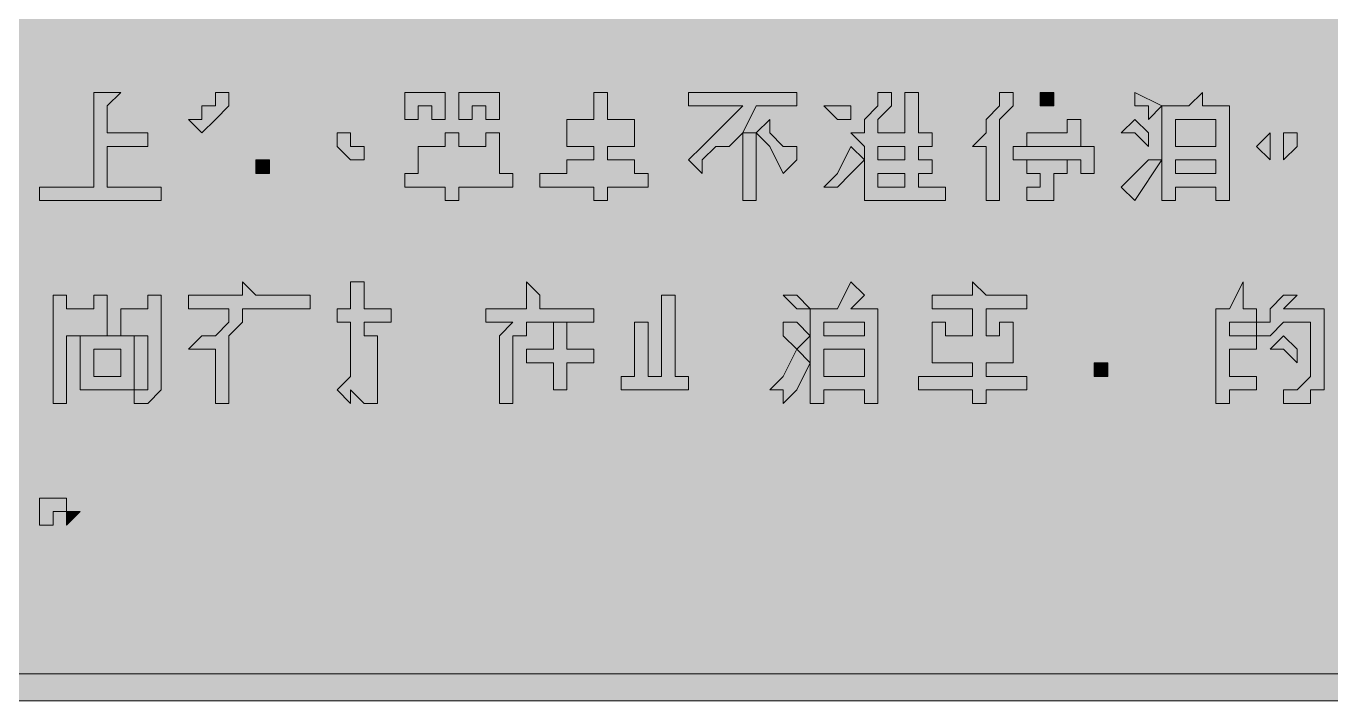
# Model space of a CAD drawing. Header units: metres. Extents: x 104 to 450, y 10 to 263.
# Drawn here: x 205.9 to 321.8, y 9.6 to 69.5 of the extents above; entities that cross this region are included whole.
import ezdxf

# ---------------------------------------------------------------- set-up
doc = ezdxf.new("R2010")
doc.units = ezdxf.units.M
doc.layers.add('FILL_BLACK_000000', color=7, linetype='Continuous', true_color=0x000000)
doc.layers.add('FILL_WHITE_FFFFFF', color=7, linetype='Continuous', true_color=0xffffff)

msp = doc.modelspace()

# ---------------------------------------------------------------- hatches: boundary and pattern name
at = {"layer": 'FILL_BLACK_000000', "true_color": 0x000000}
h = msp.add_hatch(color=7, dxfattribs=at)
h.dxf.hatch_style = 1
h.paths.add_polyline_path([(103.95, 259.2), (104, 259.6), (104.14, 259.91), (104.55, 260.4), (104.96, 260.89), (105.1, 261.2), (105.15, 261.6), (105.15, 262.8), (106.35, 262.8), (108.75, 262.8), (445.95, 262.8), (448.35, 262.8), (449.55, 261.6), (449.55, 259.2), (449.55, 14.4), (449.53, 13.5), (449.4, 12.6), (449.04, 11.7), (448.35, 10.8), (447.15, 10.8), (447.13, 10.11), (447, 9.75), (446.64, 9.62), (445.95, 9.6), (108.75, 9.6), (107.85, 9.79), (106.95, 10.2), (106.05, 10.61), (105.15, 10.8), (104.96, 11.7), (104.55, 12.6), (104.14, 13.5), (103.95, 14.4), (103.95, 259.2)])
h = msp.add_hatch(color=7, dxfattribs=at)
h.dxf.hatch_style = 1
h.paths.add_polyline_path([(211.95, 63.6), (213.15, 63.6), (214.35, 63.6), (213.15, 62.4), (213.15, 60), (216.75, 60), (216.75, 58.8), (213.15, 58.8), (213.15, 55.2), (217.95, 55.2), (217.95, 54), (207.15, 54), (207.15, 55.2), (209.55, 55.2), (211.95, 55.2), (211.95, 63.6)])
h = msp.add_hatch(color=7, dxfattribs=at)
h.dxf.hatch_style = 1
h.paths.add_polyline_path([(221.55, 61.2), (221.55, 62.4), (222.75, 62.4), (222.75, 63.6), (223.95, 63.6), (223.95, 62.4), (222.75, 61.2), (221.55, 60), (220.35, 61.2), (221.55, 61.2)])
h = msp.add_hatch(color=7, dxfattribs=at)
h.dxf.hatch_style = 1
h.paths.add_polyline_path([(239.55, 63.6), (243.15, 63.6), (243.15, 61.2), (241.95, 61.2), (241.95, 62.4), (240.75, 62.4), (240.75, 61.2), (239.55, 61.2), (239.55, 63.6)])
h = msp.add_hatch(color=7, dxfattribs=at)
h.dxf.hatch_style = 1
h.paths.add_polyline_path([(244.35, 63.6), (247.95, 63.6), (247.95, 61.2), (246.75, 61.2), (246.75, 62.4), (245.55, 62.4), (245.55, 61.2), (244.35, 61.2), (244.35, 63.6)])
h = msp.add_hatch(color=7, dxfattribs=at)
h.dxf.hatch_style = 1
h.paths.add_polyline_path([(256.35, 63.6), (257.55, 63.6), (257.55, 62.4), (257.55, 61.2), (259.95, 61.2), (259.95, 58.8), (257.55, 58.8), (257.55, 57.6), (259.95, 57.6), (259.95, 56.4), (261.15, 56.4), (261.15, 55.2), (257.55, 55.2), (257.55, 54), (256.35, 54), (256.35, 55.2), (251.55, 55.2), (251.55, 56.4), (253.95, 56.4), (253.95, 57.6), (256.35, 57.6), (256.35, 58.8), (253.95, 58.8), (253.95, 61.2), (256.35, 61.2), (256.35, 62.4), (256.35, 63.6)])
h = msp.add_hatch(color=7, dxfattribs=at)
h.dxf.hatch_style = 1
h.paths.add_polyline_path([(265.95, 57.6), (265.95, 56.4), (264.75, 57.6), (265.95, 58.8), (267.15, 60), (268.35, 61.2), (269.55, 62.4), (264.75, 62.4), (264.75, 63.6), (274.35, 63.6), (274.35, 62.4), (270.75, 62.4), (269.55, 60), (268.35, 58.8), (267.15, 58.8), (265.95, 57.6)])
h = msp.add_hatch(color=7, dxfattribs=at)
h.dxf.hatch_style = 1
h.paths.add_polyline_path([(281.55, 61.2), (281.55, 60), (283.95, 60), (283.95, 61.2), (283.95, 63.6), (285.15, 63.6), (285.15, 62.4), (285.15, 61.2), (285.15, 60), (286.35, 60), (286.35, 58.8), (285.15, 58.8), (285.15, 57.6), (286.35, 57.6), (286.35, 56.4), (285.15, 56.4), (285.15, 55.2), (287.55, 55.2), (287.55, 54), (281.55, 54), (280.35, 54), (280.35, 58.8), (279.15, 60), (280.35, 60), (280.35, 61.2), (281.55, 62.4), (281.55, 63.6), (282.75, 63.6), (282.75, 62.4), (281.55, 61.2)])
h.paths.add_polyline_path([(281.55, 57.6), (283.95, 57.6), (283.95, 58.8), (281.55, 58.8), (281.55, 57.6)], flags=16)
h.paths.add_polyline_path([(283.95, 56.4), (281.55, 56.4), (281.55, 55.2), (283.95, 55.2), (283.95, 56.4)], flags=16)
h = msp.add_hatch(color=7, dxfattribs=at)
h.dxf.hatch_style = 1
h.paths.add_polyline_path([(293.55, 62.4), (292.35, 61.2), (292.35, 54), (291.15, 54), (291.15, 58.8), (289.95, 58.8), (291.15, 60), (291.15, 61.2), (292.35, 62.4), (292.35, 63.6), (293.55, 63.6), (293.55, 62.4)])
h = msp.add_hatch(color=7, dxfattribs=at)
h.dxf.hatch_style = 1
h.paths.add_polyline_path([(297.15, 63.6), (297.15, 62.4), (295.95, 62.4), (295.95, 63.6), (297.15, 63.6)])
h = msp.add_hatch(color=7, dxfattribs=at)
h.dxf.hatch_style = 1
h.paths.add_polyline_path([(306.75, 62.4), (305.55, 61.2), (305.55, 62.4), (304.35, 62.4), (304.35, 63.6), (306.75, 62.4)])
h = msp.add_hatch(color=7, dxfattribs=at)
h.dxf.hatch_style = 1
h.paths.add_polyline_path([(311.55, 54), (311.55, 55.2), (307.95, 55.2), (307.95, 54), (306.75, 54), (306.75, 62.4), (309.15, 62.4), (310.35, 63.6), (310.35, 62.4), (312.75, 62.4), (312.75, 54), (311.55, 54)])
h.paths.add_polyline_path([(307.95, 61.2), (307.95, 58.8), (311.55, 58.8), (311.55, 61.2), (307.95, 61.2)], flags=16)
h.paths.add_polyline_path([(311.55, 57.6), (307.95, 57.6), (307.95, 56.4), (311.55, 56.4), (311.55, 57.6)], flags=16)
h = msp.add_hatch(color=7, dxfattribs=at)
h.dxf.hatch_style = 1
h.paths.add_polyline_path([(277.95, 61.2), (276.75, 62.4), (277.95, 62.4), (279.15, 62.4), (279.15, 61.2), (277.95, 61.2)])
h = msp.add_hatch(color=7, dxfattribs=at)
h.dxf.hatch_style = 1
h.paths.add_polyline_path([(271.95, 58.8), (270.75, 60), (271.95, 61.2), (271.95, 60), (273.15, 58.8), (274.35, 58.8), (274.35, 57.6), (273.15, 56.4), (271.95, 58.8)])
h = msp.add_hatch(color=7, dxfattribs=at)
h.dxf.hatch_style = 1
h.paths.add_polyline_path([(299.55, 58.8), (294.75, 58.8), (294.75, 60), (298.35, 60), (298.35, 61.2), (299.55, 61.2), (299.55, 58.8)])
h = msp.add_hatch(color=7, dxfattribs=at)
h.dxf.hatch_style = 1
h.paths.add_polyline_path([(305.55, 60), (305.55, 58.8), (304.35, 60), (303.15, 60), (304.35, 61.2), (305.55, 60)])
h = msp.add_hatch(color=7, dxfattribs=at)
h.dxf.hatch_style = 1
h.paths.add_polyline_path([(233.55, 60), (234.75, 60), (234.75, 58.8), (235.95, 58.8), (235.95, 57.6), (234.75, 57.6), (233.55, 58.8), (233.55, 60)])
h = msp.add_hatch(color=7, dxfattribs=at)
h.dxf.hatch_style = 1
h.paths.add_polyline_path([(244.35, 54), (243.15, 54), (243.15, 55.2), (239.55, 55.2), (239.55, 56.4), (240.75, 56.4), (240.75, 58.8), (243.15, 58.8), (243.15, 60), (244.35, 60), (244.35, 58.8), (246.75, 58.8), (246.75, 60), (247.95, 60), (247.95, 56.4), (249.15, 56.4), (249.15, 55.2), (244.35, 55.2), (244.35, 54)])
h = msp.add_hatch(color=7, dxfattribs=at)
h.dxf.hatch_style = 1
h.paths.add_polyline_path([(269.55, 54), (269.55, 60), (270.75, 60), (270.75, 54), (269.55, 54)])
h = msp.add_hatch(color=7, dxfattribs=at)
h.dxf.hatch_style = 1
h.paths.add_polyline_path([(316.35, 60), (316.35, 58.8), (316.35, 57.6), (315.15, 58.8), (316.35, 60)])
h = msp.add_hatch(color=7, dxfattribs=at)
h.dxf.hatch_style = 1
h.paths.add_polyline_path([(318.75, 58.8), (317.55, 57.6), (317.55, 58.8), (317.55, 60), (318.75, 60), (318.75, 58.8)])
h = msp.add_hatch(color=7, dxfattribs=at)
h.dxf.hatch_style = 1
h.paths.add_polyline_path([(277.95, 56.4), (279.15, 58.8), (280.35, 57.6), (279.15, 56.4), (277.95, 55.2), (276.75, 55.2), (277.95, 56.4)])
h = msp.add_hatch(color=7, dxfattribs=at)
h.dxf.hatch_style = 1
h.paths.add_polyline_path([(300.75, 58.8), (300.75, 56.4), (299.55, 56.4), (299.55, 57.6), (293.55, 57.6), (293.55, 58.8), (300.75, 58.8)])
h = msp.add_hatch(color=7, dxfattribs=at)
h.dxf.hatch_style = 1
h.paths.add_polyline_path([(227.55, 57.6), (227.55, 56.4), (226.35, 56.4), (226.35, 57.6), (227.55, 57.6)])
h = msp.add_hatch(color=7, dxfattribs=at)
h.dxf.hatch_style = 1
h.paths.add_polyline_path([(298.35, 57.6), (298.35, 56.4), (297.15, 56.4), (297.15, 55.2), (297.15, 54), (295.95, 54), (294.75, 54), (294.75, 55.2), (295.95, 55.2), (295.95, 56.4), (294.75, 56.4), (294.75, 57.6), (298.35, 57.6)])
h = msp.add_hatch(color=7, dxfattribs=at)
h.dxf.hatch_style = 1
h.paths.add_polyline_path([(304.35, 54), (303.15, 55.2), (304.35, 56.4), (305.55, 57.6), (306.75, 57.6), (304.35, 54)])
h = msp.add_hatch(color=7, dxfattribs=at)
h.dxf.hatch_style = 1
h.paths.add_polyline_path([(220.35, 45.6), (225.15, 45.6), (225.15, 46.8), (226.35, 45.6), (231.15, 45.6), (231.15, 44.4), (225.15, 44.4), (225.15, 43.2), (223.95, 42), (223.95, 36), (222.75, 36), (222.75, 40.8), (221.55, 40.8), (220.35, 40.8), (221.55, 42), (222.75, 42), (223.95, 43.2), (223.95, 44.4), (220.35, 44.4), (220.35, 45.6)])
h = msp.add_hatch(color=7, dxfattribs=at)
h.dxf.hatch_style = 1
h.paths.add_polyline_path([(234.75, 39.6), (234.75, 40.8), (234.75, 43.2), (233.55, 43.2), (233.55, 44.4), (234.75, 44.4), (234.75, 46.8), (235.95, 46.8), (235.95, 45.6), (235.95, 44.4), (238.35, 44.4), (238.35, 43.2), (235.95, 43.2), (235.95, 42), (237.15, 42), (237.15, 38.4), (237.15, 37.2), (237.15, 36), (235.95, 36), (234.75, 37.2), (234.75, 36), (233.55, 37.2), (234.75, 38.4), (234.75, 39.6)])
h = msp.add_hatch(color=7, dxfattribs=at)
h.dxf.hatch_style = 1
h.paths.add_polyline_path([(249.15, 43.2), (246.75, 43.2), (246.75, 44.4), (250.35, 44.4), (250.35, 46.8), (251.55, 45.6), (251.55, 44.4), (256.35, 44.4), (256.35, 43.2), (250.35, 43.2), (250.35, 42), (249.15, 42), (249.15, 36), (247.95, 36), (247.95, 40.8), (247.95, 42), (249.15, 43.2)])
h = msp.add_hatch(color=7, dxfattribs=at)
h.dxf.hatch_style = 1
h.paths.add_polyline_path([(279.15, 44.4), (281.55, 44.4), (281.55, 36), (280.35, 36), (280.35, 37.2), (276.75, 37.2), (276.75, 36), (275.55, 36), (275.55, 44.4), (277.95, 44.4), (279.15, 46.8), (280.35, 45.6), (279.15, 44.4)])
h.paths.add_polyline_path([(276.75, 43.2), (276.75, 42), (280.35, 42), (280.35, 43.2), (276.75, 43.2)], flags=16)
h.paths.add_polyline_path([(280.35, 40.8), (276.75, 40.8), (276.75, 38.4), (280.35, 38.4), (280.35, 40.8)], flags=16)
h = msp.add_hatch(color=7, dxfattribs=at)
h.dxf.hatch_style = 1
h.paths.add_polyline_path([(286.35, 45.6), (289.95, 45.6), (289.95, 46.8), (291.15, 45.6), (294.75, 45.6), (294.75, 44.4), (291.15, 44.4), (291.15, 43.2), (291.15, 42), (292.35, 42), (292.35, 43.2), (293.55, 43.2), (293.55, 39.6), (291.15, 39.6), (291.15, 38.4), (294.75, 38.4), (294.75, 37.2), (291.15, 37.2), (291.15, 36), (289.95, 36), (289.95, 37.2), (285.15, 37.2), (285.15, 38.4), (289.95, 38.4), (289.95, 39.6), (286.35, 39.6), (286.35, 43.2), (287.55, 43.2), (287.55, 42), (289.95, 42), (289.95, 43.2), (289.95, 44.4), (286.35, 44.4), (286.35, 45.6)])
h = msp.add_hatch(color=7, dxfattribs=at)
h.dxf.hatch_style = 1
h.paths.add_polyline_path([(312.75, 43.2), (312.75, 42), (315.15, 42), (315.15, 40.8), (312.75, 40.8), (312.75, 38.4), (315.15, 38.4), (315.15, 37.2), (312.75, 37.2), (312.75, 36), (311.55, 36), (311.55, 44.4), (312.75, 44.4), (313.95, 46.8), (313.95, 45.6), (313.95, 44.4), (315.15, 44.4), (315.15, 43.2), (312.75, 43.2)])
h = msp.add_hatch(color=7, dxfattribs=at)
h.dxf.hatch_style = 1
h.paths.add_polyline_path([(213.15, 42), (209.55, 42), (209.55, 36), (208.35, 36), (208.35, 45.6), (209.55, 45.6), (209.55, 44.4), (211.95, 44.4), (211.95, 45.6), (213.15, 45.6), (213.15, 42)])
h = msp.add_hatch(color=7, dxfattribs=at)
h.dxf.hatch_style = 1
h.paths.add_polyline_path([(217.95, 37.2), (216.75, 36), (215.55, 36), (215.55, 37.2), (216.75, 37.2), (216.75, 38.4), (216.75, 42), (214.35, 42), (214.35, 44.4), (216.75, 44.4), (216.75, 45.6), (217.95, 45.6), (217.95, 37.2)])
h = msp.add_hatch(color=7, dxfattribs=at)
h.dxf.hatch_style = 1
h.paths.add_polyline_path([(264.75, 38.4), (264.75, 37.2), (259.95, 37.2), (258.75, 37.2), (258.75, 38.4), (259.95, 38.4), (259.95, 43.2), (261.15, 43.2), (261.15, 38.4), (262.35, 38.4), (262.35, 45.6), (263.55, 45.6), (263.55, 42), (263.55, 38.4), (264.75, 38.4)])
h = msp.add_hatch(color=7, dxfattribs=at)
h.dxf.hatch_style = 1
h.paths.add_polyline_path([(275.55, 44.4), (274.35, 44.4), (273.15, 45.6), (274.35, 45.6), (275.55, 44.4)])
h = msp.add_hatch(color=7, dxfattribs=at)
h.dxf.hatch_style = 1
h.paths.add_polyline_path([(317.55, 45.6), (318.75, 45.6), (317.55, 44.4), (321.15, 44.4), (321.15, 40.8), (321.15, 39.6), (321.15, 38.4), (321.15, 37.2), (319.95, 37.2), (319.95, 36), (318.75, 36), (317.55, 36), (317.55, 37.2), (318.75, 37.2), (319.95, 38.4), (319.95, 39.6), (319.95, 40.8), (319.95, 43.2), (317.55, 43.2), (316.35, 42), (315.15, 42), (315.15, 43.2), (316.35, 43.2), (316.35, 44.4), (317.55, 45.6)])
h = msp.add_hatch(color=7, dxfattribs=at)
h.dxf.hatch_style = 1
h.paths.add_polyline_path([(250.35, 39.6), (250.35, 40.8), (252.75, 40.8), (252.75, 43.2), (253.95, 43.2), (253.95, 40.8), (256.35, 40.8), (256.35, 39.6), (253.95, 39.6), (253.95, 37.2), (252.75, 37.2), (252.75, 39.6), (250.35, 39.6)])
h = msp.add_hatch(color=7, dxfattribs=at)
h.dxf.hatch_style = 1
h.paths.add_polyline_path([(274.35, 43.2), (275.55, 42), (274.35, 40.8), (273.15, 42), (273.15, 43.2), (274.35, 43.2)])
h = msp.add_hatch(color=7, dxfattribs=at)
h.dxf.hatch_style = 1
h.paths.add_polyline_path([(210.75, 37.2), (210.75, 42), (215.55, 42), (215.55, 37.2), (210.75, 37.2)])
h.paths.add_polyline_path([(214.35, 40.8), (211.95, 40.8), (211.95, 39.6), (211.95, 38.4), (214.35, 38.4), (214.35, 39.6), (214.35, 40.8)], flags=16)
h = msp.add_hatch(color=7, dxfattribs=at)
h.dxf.hatch_style = 1
h.paths.add_polyline_path([(318.75, 40.8), (318.75, 39.6), (317.55, 40.8), (316.35, 40.8), (317.55, 42), (318.75, 40.8)])
h = msp.add_hatch(color=7, dxfattribs=at)
h.dxf.hatch_style = 1
h.paths.add_polyline_path([(274.35, 37.2), (273.15, 36), (273.15, 37.2), (271.95, 37.2), (273.15, 38.4), (274.35, 40.8), (275.55, 39.6), (274.35, 37.2)])
h = msp.add_hatch(color=7, dxfattribs=at)
h.dxf.hatch_style = 1
h.paths.add_polyline_path([(301.95, 39.6), (301.95, 38.4), (300.75, 38.4), (300.75, 39.6), (301.95, 39.6)])
h = msp.add_hatch(color=7, dxfattribs=at)
h.dxf.hatch_style = 1
h.paths.add_polyline_path([(207.15, 26.4), (207.15, 27.6), (208.35, 27.6), (209.55, 27.6), (209.55, 26.4), (208.35, 26.4), (208.35, 25.2), (207.15, 25.2), (207.15, 26.4)])
h = msp.add_hatch(color=7, dxfattribs=at)
h.dxf.hatch_style = 1
h.paths.add_polyline_path([(209.55, 25.2), (209.55, 26.4), (210.75, 26.4), (209.55, 25.2)])
at = {"layer": 'FILL_WHITE_FFFFFF', "true_color": 0xffffff}
h = msp.add_hatch(color=7, dxfattribs=at)
h.dxf.hatch_style = 1
h.paths.add_polyline_path([(106.35, 259.2), (106.35, 260.4), (107.06, 261.09), (107.55, 261.45), (108.04, 261.58), (108.75, 261.6), (445.95, 261.6), (447.15, 261.6), (447.15, 260.4), (448.35, 260.4), (448.35, 259.2), (448.35, 14.4), (448.33, 13.69), (448.2, 13.2), (447.84, 12.71), (447.15, 12), (445.95, 12), (108.75, 12), (106.35, 12), (106.35, 14.4), (106.35, 259.2)])

# ---------------------------------------------------------------- linework, layer by layer
at = {"layer": 'FILL_BLACK_000000', "lineweight": 0, "true_color": 0x000000}
msp.add_lwpolyline([(445.95, 9.6), (108.75, 9.6), (107.85, 9.79), (106.95, 10.2), (106.05, 10.61), (105.15, 10.8), (104.96, 11.7), (104.55, 12.6), (104.14, 13.5), (103.95, 14.4), (103.95, 259.2), (104, 259.6), (104.14, 259.91), (104.55, 260.4), (104.96, 260.89), (105.1, 261.2), (105.15, 261.6), (105.15, 262.8), (106.35, 262.8), (108.75, 262.8), (445.95, 262.8)], dxfattribs=at)
for points in [[(211.95, 63.6), (213.15, 63.6), (214.35, 63.6), (213.15, 62.4), (213.15, 60), (216.75, 60), (216.75, 58.8), (213.15, 58.8), (213.15, 55.2), (217.95, 55.2), (217.95, 54), (207.15, 54), (207.15, 55.2), (209.55, 55.2), (211.95, 55.2)], [(221.55, 61.2), (221.55, 62.4), (222.75, 62.4), (222.75, 63.6), (223.95, 63.6), (223.95, 62.4), (222.75, 61.2), (221.55, 60), (220.35, 61.2)], [(239.55, 63.6), (243.15, 63.6), (243.15, 61.2), (241.95, 61.2), (241.95, 62.4), (240.75, 62.4), (240.75, 61.2), (239.55, 61.2)], [(244.35, 63.6), (247.95, 63.6), (247.95, 61.2), (246.75, 61.2), (246.75, 62.4), (245.55, 62.4), (245.55, 61.2), (244.35, 61.2)], [(256.35, 63.6), (257.55, 63.6), (257.55, 62.4), (257.55, 61.2), (259.95, 61.2), (259.95, 58.8), (257.55, 58.8), (257.55, 57.6), (259.95, 57.6), (259.95, 56.4), (261.15, 56.4), (261.15, 55.2), (257.55, 55.2), (257.55, 54), (256.35, 54), (256.35, 55.2), (251.55, 55.2), (251.55, 56.4), (253.95, 56.4), (253.95, 57.6), (256.35, 57.6), (256.35, 58.8), (253.95, 58.8), (253.95, 61.2), (256.35, 61.2), (256.35, 62.4)], [(265.95, 57.6), (265.95, 56.4), (264.75, 57.6), (265.95, 58.8), (267.15, 60), (268.35, 61.2), (269.55, 62.4), (264.75, 62.4), (264.75, 63.6), (274.35, 63.6), (274.35, 62.4), (270.75, 62.4), (269.55, 60), (268.35, 58.8), (267.15, 58.8)], [(281.55, 61.2), (281.55, 60), (283.95, 60), (283.95, 61.2), (283.95, 63.6), (285.15, 63.6), (285.15, 62.4), (285.15, 61.2), (285.15, 60), (286.35, 60), (286.35, 58.8), (285.15, 58.8), (285.15, 57.6), (286.35, 57.6), (286.35, 56.4), (285.15, 56.4), (285.15, 55.2), (287.55, 55.2), (287.55, 54), (281.55, 54), (280.35, 54), (280.35, 58.8), (279.15, 60), (280.35, 60), (280.35, 61.2), (281.55, 62.4), (281.55, 63.6), (282.75, 63.6), (282.75, 62.4)], [(293.55, 62.4), (292.35, 61.2), (292.35, 54), (291.15, 54), (291.15, 58.8), (289.95, 58.8), (291.15, 60), (291.15, 61.2), (292.35, 62.4), (292.35, 63.6), (293.55, 63.6)], [(297.15, 63.6), (297.15, 62.4), (295.95, 62.4), (295.95, 63.6)], [(306.75, 62.4), (305.55, 61.2), (305.55, 62.4), (304.35, 62.4), (304.35, 63.6)], [(311.55, 54), (311.55, 55.2), (307.95, 55.2), (307.95, 54), (306.75, 54), (306.75, 62.4), (309.15, 62.4), (310.35, 63.6), (310.35, 62.4), (312.75, 62.4), (312.75, 54)], [(277.95, 61.2), (276.75, 62.4), (277.95, 62.4), (279.15, 62.4), (279.15, 61.2)], [(271.95, 58.8), (270.75, 60), (271.95, 61.2), (271.95, 60), (273.15, 58.8), (274.35, 58.8), (274.35, 57.6), (273.15, 56.4)], [(299.55, 58.8), (294.75, 58.8), (294.75, 60), (298.35, 60), (298.35, 61.2), (299.55, 61.2)], [(305.55, 60), (305.55, 58.8), (304.35, 60), (303.15, 60), (304.35, 61.2)], [(307.95, 61.2), (307.95, 58.8), (311.55, 58.8), (311.55, 61.2)], [(233.55, 60), (234.75, 60), (234.75, 58.8), (235.95, 58.8), (235.95, 57.6), (234.75, 57.6), (233.55, 58.8)], [(244.35, 54), (243.15, 54), (243.15, 55.2), (239.55, 55.2), (239.55, 56.4), (240.75, 56.4), (240.75, 58.8), (243.15, 58.8), (243.15, 60), (244.35, 60), (244.35, 58.8), (246.75, 58.8), (246.75, 60), (247.95, 60), (247.95, 56.4), (249.15, 56.4), (249.15, 55.2), (244.35, 55.2)], [(269.55, 54), (269.55, 60), (270.75, 60), (270.75, 54)], [(316.35, 60), (316.35, 58.8), (316.35, 57.6), (315.15, 58.8)], [(318.75, 58.8), (317.55, 57.6), (317.55, 58.8), (317.55, 60), (318.75, 60)], [(277.95, 56.4), (279.15, 58.8), (280.35, 57.6), (279.15, 56.4), (277.95, 55.2), (276.75, 55.2)], [(281.55, 57.6), (283.95, 57.6), (283.95, 58.8), (281.55, 58.8)], [(300.75, 58.8), (300.75, 56.4), (299.55, 56.4), (299.55, 57.6), (293.55, 57.6), (293.55, 58.8)], [(227.55, 57.6), (227.55, 56.4), (226.35, 56.4), (226.35, 57.6)], [(298.35, 57.6), (298.35, 56.4), (297.15, 56.4), (297.15, 55.2), (297.15, 54), (295.95, 54), (294.75, 54), (294.75, 55.2), (295.95, 55.2), (295.95, 56.4), (294.75, 56.4), (294.75, 57.6)], [(304.35, 54), (303.15, 55.2), (304.35, 56.4), (305.55, 57.6), (306.75, 57.6)], [(311.55, 57.6), (307.95, 57.6), (307.95, 56.4), (311.55, 56.4)], [(283.95, 56.4), (281.55, 56.4), (281.55, 55.2), (283.95, 55.2)], [(220.35, 45.6), (225.15, 45.6), (225.15, 46.8), (226.35, 45.6), (231.15, 45.6), (231.15, 44.4), (225.15, 44.4), (225.15, 43.2), (223.95, 42), (223.95, 36), (222.75, 36), (222.75, 40.8), (221.55, 40.8), (220.35, 40.8), (221.55, 42), (222.75, 42), (223.95, 43.2), (223.95, 44.4), (220.35, 44.4)], [(234.75, 39.6), (234.75, 40.8), (234.75, 43.2), (233.55, 43.2), (233.55, 44.4), (234.75, 44.4), (234.75, 46.8), (235.95, 46.8), (235.95, 45.6), (235.95, 44.4), (238.35, 44.4), (238.35, 43.2), (235.95, 43.2), (235.95, 42), (237.15, 42), (237.15, 38.4), (237.15, 37.2), (237.15, 36), (235.95, 36), (234.75, 37.2), (234.75, 36), (233.55, 37.2), (234.75, 38.4)], [(249.15, 43.2), (246.75, 43.2), (246.75, 44.4), (250.35, 44.4), (250.35, 46.8), (251.55, 45.6), (251.55, 44.4), (256.35, 44.4), (256.35, 43.2), (250.35, 43.2), (250.35, 42), (249.15, 42), (249.15, 36), (247.95, 36), (247.95, 40.8), (247.95, 42)], [(279.15, 44.4), (281.55, 44.4), (281.55, 36), (280.35, 36), (280.35, 37.2), (276.75, 37.2), (276.75, 36), (275.55, 36), (275.55, 44.4), (277.95, 44.4), (279.15, 46.8), (280.35, 45.6)], [(286.35, 45.6), (289.95, 45.6), (289.95, 46.8), (291.15, 45.6), (294.75, 45.6), (294.75, 44.4), (291.15, 44.4), (291.15, 43.2), (291.15, 42), (292.35, 42), (292.35, 43.2), (293.55, 43.2), (293.55, 39.6), (291.15, 39.6), (291.15, 38.4), (294.75, 38.4), (294.75, 37.2), (291.15, 37.2), (291.15, 36), (289.95, 36), (289.95, 37.2), (285.15, 37.2), (285.15, 38.4), (289.95, 38.4), (289.95, 39.6), (286.35, 39.6), (286.35, 43.2), (287.55, 43.2), (287.55, 42), (289.95, 42), (289.95, 43.2), (289.95, 44.4), (286.35, 44.4)], [(312.75, 43.2), (312.75, 42), (315.15, 42), (315.15, 40.8), (312.75, 40.8), (312.75, 38.4), (315.15, 38.4), (315.15, 37.2), (312.75, 37.2), (312.75, 36), (311.55, 36), (311.55, 44.4), (312.75, 44.4), (313.95, 46.8), (313.95, 45.6), (313.95, 44.4), (315.15, 44.4), (315.15, 43.2)], [(213.15, 42), (209.55, 42), (209.55, 36), (208.35, 36), (208.35, 45.6), (209.55, 45.6), (209.55, 44.4), (211.95, 44.4), (211.95, 45.6), (213.15, 45.6)], [(217.95, 37.2), (216.75, 36), (215.55, 36), (215.55, 37.2), (216.75, 37.2), (216.75, 38.4), (216.75, 42), (214.35, 42), (214.35, 44.4), (216.75, 44.4), (216.75, 45.6), (217.95, 45.6)], [(264.75, 38.4), (264.75, 37.2), (259.95, 37.2), (258.75, 37.2), (258.75, 38.4), (259.95, 38.4), (259.95, 43.2), (261.15, 43.2), (261.15, 38.4), (262.35, 38.4), (262.35, 45.6), (263.55, 45.6), (263.55, 42), (263.55, 38.4)], [(275.55, 44.4), (274.35, 44.4), (273.15, 45.6), (274.35, 45.6)], [(317.55, 45.6), (318.75, 45.6), (317.55, 44.4), (321.15, 44.4), (321.15, 40.8), (321.15, 39.6), (321.15, 38.4), (321.15, 37.2), (319.95, 37.2), (319.95, 36), (318.75, 36), (317.55, 36), (317.55, 37.2), (318.75, 37.2), (319.95, 38.4), (319.95, 39.6), (319.95, 40.8), (319.95, 43.2), (317.55, 43.2), (316.35, 42), (315.15, 42), (315.15, 43.2), (316.35, 43.2), (316.35, 44.4)], [(250.35, 39.6), (250.35, 40.8), (252.75, 40.8), (252.75, 43.2), (253.95, 43.2), (253.95, 40.8), (256.35, 40.8), (256.35, 39.6), (253.95, 39.6), (253.95, 37.2), (252.75, 37.2), (252.75, 39.6)], [(274.35, 43.2), (275.55, 42), (274.35, 40.8), (273.15, 42), (273.15, 43.2)], [(276.75, 43.2), (276.75, 42), (280.35, 42), (280.35, 43.2)], [(210.75, 37.2), (210.75, 42), (215.55, 42), (215.55, 37.2)], [(318.75, 40.8), (318.75, 39.6), (317.55, 40.8), (316.35, 40.8), (317.55, 42)], [(214.35, 40.8), (211.95, 40.8), (211.95, 39.6), (211.95, 38.4), (214.35, 38.4), (214.35, 39.6)], [(274.35, 37.2), (273.15, 36), (273.15, 37.2), (271.95, 37.2), (273.15, 38.4), (274.35, 40.8), (275.55, 39.6)], [(280.35, 40.8), (276.75, 40.8), (276.75, 38.4), (280.35, 38.4)], [(301.95, 39.6), (301.95, 38.4), (300.75, 38.4), (300.75, 39.6)], [(207.15, 26.4), (207.15, 27.6), (208.35, 27.6), (209.55, 27.6), (209.55, 26.4), (208.35, 26.4), (208.35, 25.2), (207.15, 25.2)], [(209.55, 25.2), (209.55, 26.4), (210.75, 26.4)]]:
    msp.add_lwpolyline(points, close=True, dxfattribs=at)
at = {"layer": 'FILL_WHITE_FFFFFF', "lineweight": 0, "true_color": 0x000000}
msp.add_lwpolyline([(106.35, 259.2), (106.35, 260.4), (107.06, 261.09), (107.55, 261.45), (108.04, 261.58), (108.75, 261.6), (445.95, 261.6), (447.15, 261.6), (447.15, 260.4), (448.35, 260.4), (448.35, 259.2), (448.35, 14.4), (448.33, 13.69), (448.2, 13.2), (447.84, 12.71), (447.15, 12), (445.95, 12), (108.75, 12), (106.35, 12), (106.35, 14.4)], close=True, dxfattribs=at)

doc.saveas('drawing.dxf')
